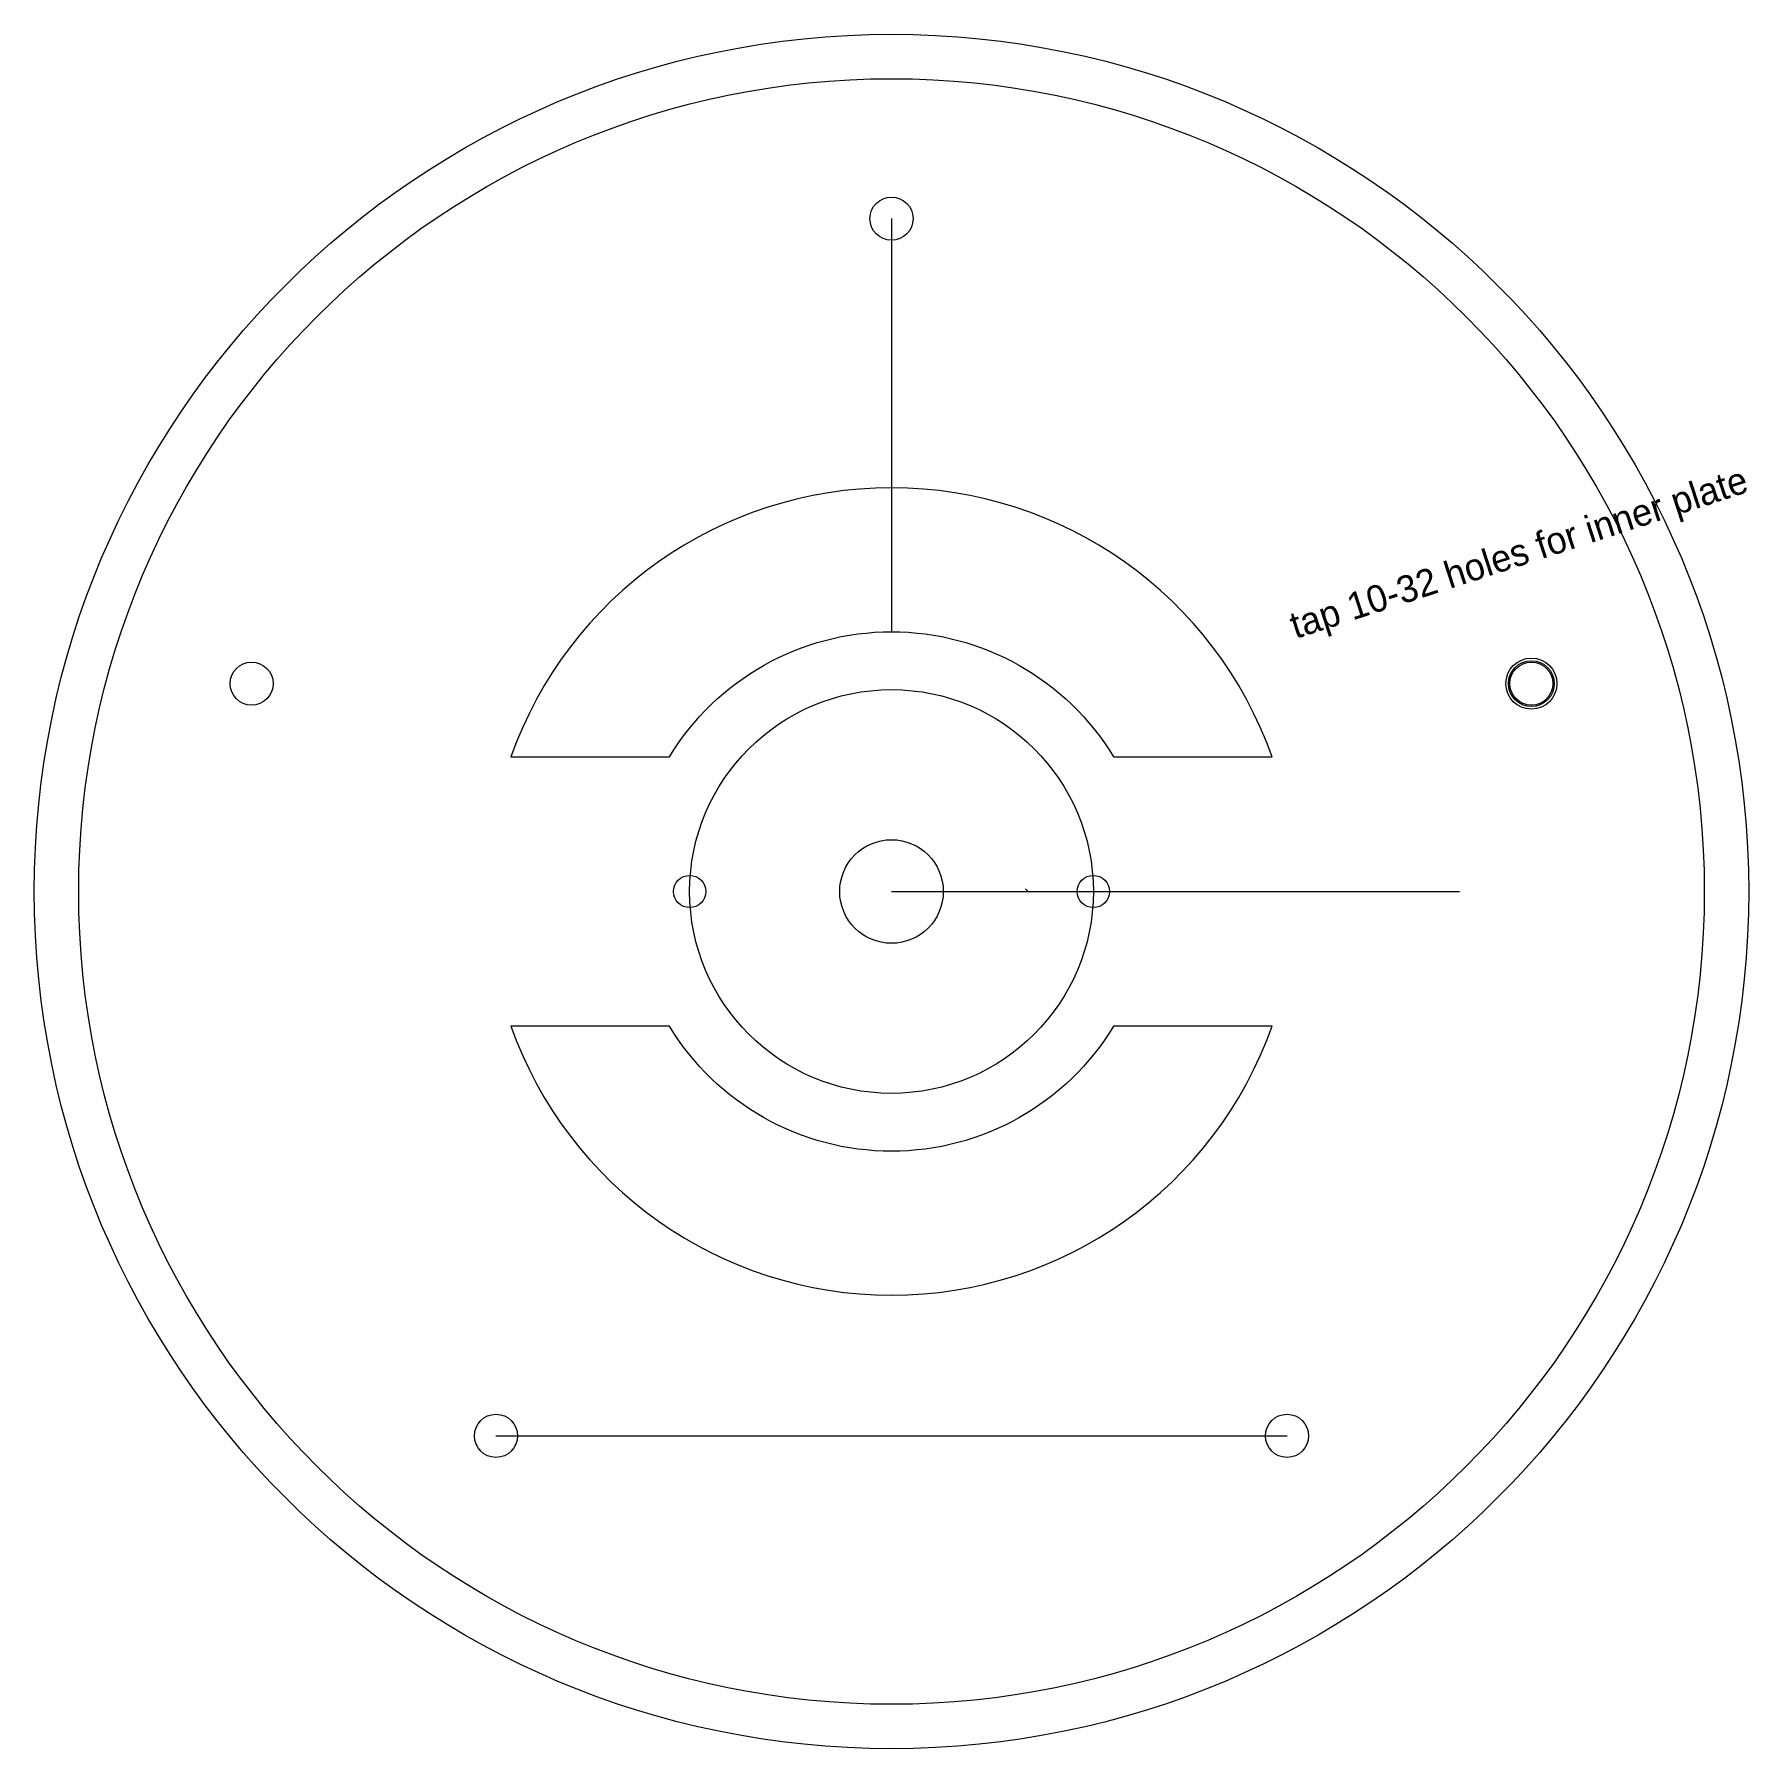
# Model space of a CAD drawing. Extents: x -0.18 to 6.18, y -0.18 to 6.18.
import ezdxf

# ---------------------------------------------------------------- set-up
doc = ezdxf.new("R2010")
doc.units = 0
doc.header["$MEASUREMENT"] = 0
doc.layers.add('holes', color=1, linetype='Continuous')
doc.layers.add('outline', color=3, linetype='Continuous')

msp = doc.modelspace()

# ---------------------------------------------------------------- linework, layer by layer
at = {"linetype": 'Continuous', "lineweight": 0, "flags": 128}
for points in [[(3, 5.5), (3, 3.965)], [(3, 3), (3, 3)], [(3, 3), (5.1104, 3)], [(3.5067, 3.0012), (3.4978, 3.0101)], [(1.5305, 0.9775), (4.4695, 0.9775)]]:
    msp.add_lwpolyline(points, dxfattribs=at)
at = {"linetype": 'Continuous', "lineweight": 0}
for centre, radius in [((3, 3), 3.185), ((5.3776, 3.7725), 0.095), ((5.3776, 3.7725), 0.085), ((3, 3), 0.75)]:
    msp.add_circle(centre, radius, dxfattribs=at)
at = {"layer": 'holes', "linetype": 'Continuous', "lineweight": 0, "flags": 128}
for points in [[(1.5858, 3.5), (2.1746, 3.5, -0.563388), (3.8254, 3.5), (4.4142, 3.5, 0.707107)], [(4.4142, 2.5), (3.8254, 2.5, -0.563388), (2.1746, 2.5), (1.5858, 2.5, 0.707107)]]:
    msp.add_lwpolyline(points, format="xyb", close=True, dxfattribs=at)
at = {"layer": 'holes', "linetype": 'Continuous', "lineweight": 0}
for centre, radius in [((3, 5.5), 0.08), ((0.6224, 3.7725), 0.08), ((5.3776, 3.7725), 0.08), ((3, 3), 0.1925), ((2.25, 3), 0.06), ((3.75, 3), 0.06), ((1.5305, 0.9775), 0.08), ((4.4695, 0.9775), 0.08)]:
    msp.add_circle(centre, radius, dxfattribs=at)
at = {"layer": 'outline', "linetype": 'Continuous', "lineweight": 0}
msp.add_circle((3, 3), 3.02, dxfattribs=at)

# ---------------------------------------------------------------- texts
at = {"linetype": 'Continuous', "lineweight": 0}
msp.add_text('tap 10-32 holes for inner plate', height=0.1, rotation=18, dxfattribs=at).set_placement((4.501, 3.9379))

doc.saveas('drawing.dxf')
